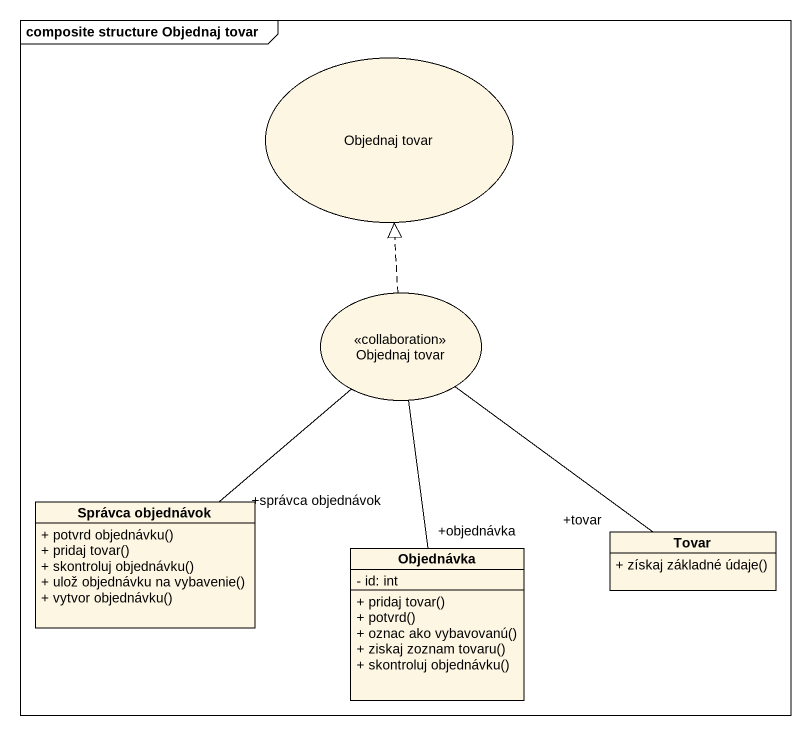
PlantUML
@startuml
mainframe composite structure Objednaj tovar
allowmixing
hide circle
hide empty members
skinparam classAttributeIconSize 0
usecase "Objednaj tovar" as Objednaj_tovar
usecase "Objednaj tovar" as Objednaj_tovar_2 <<collaboration>>
class "Správca objednávok" as Správca_objednávok {
  + potvrd objednávku()
  + pridaj tovar()
  + skontroluj objednávku()
  + ulož objednávku na vybavenie()
  + vytvor objednávku()
}
class Objednávka {
  - id: int
  + pridaj tovar()
  + potvrd()
  + oznac ako vybavovanú()
  + ziskaj zoznam tovaru()
  + skontroluj objednávku()
}
class Tovar {
  + získaj základné údaje()
}
Objednaj_tovar_2 .up.|> Objednaj_tovar
Objednaj_tovar_2 -- "+správca objednávok" Správca_objednávok
Objednaj_tovar_2 -- "+objednávka" Objednávka
Objednaj_tovar_2 -- "+tovar" Tovar
@enduml
